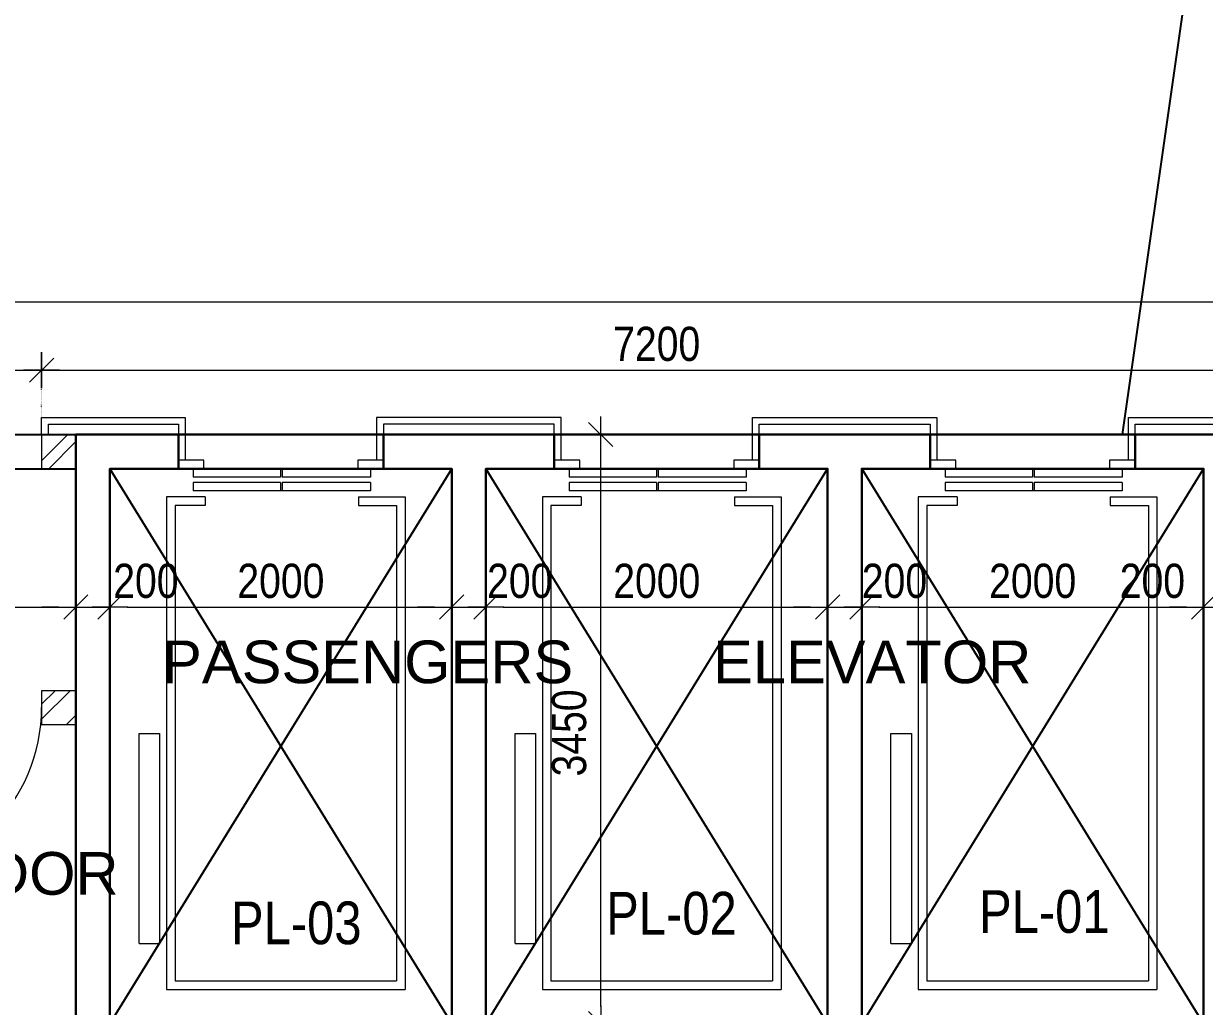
# Model space of a CAD drawing. Header units: inches. Extents: x 676944 to 1044153, y 326920 to 502369.
# Drawn here: x 711442 to 718353, y 376912 to 382667 of the extents above; entities that cross this region are included whole.
import ezdxf

# ---------------------------------------------------------------- set-up
doc = ezdxf.new("R2010")
doc.units = ezdxf.units.IN
doc.header["$MEASUREMENT"] = 0
doc.linetypes.add('DOT2', pattern=[3.175, 0, -3.175])
doc.layers.add('A-DIMENSION', color=7, linetype='Continuous', lineweight=9)
for name, color, linetype in [('S-BEAM', 2, 'Continuous'), ('S-COL-1', 7, 'Continuous'), ('THN', 1, 'Continuous')]:
    doc.layers.add(name, color=color, linetype=linetype)
doc.styles.add('ARIAL', font='ARIALN.TTF')
doc.styles.get("Standard").update_dxf_attribs({"font": 'arial.ttf'})
doc.styles.add('style1', font='arial.ttf')
doc.dimstyles.get("Standard").update_dxf_attribs({"dimtxt": 0.18, "dimasz": 0.18, "dimexe": 0.18, "dimexo": 0.0625, "dimgap": 0.09, "dimtad": 0, "dimtih": 1, "dimtoh": 1, "dimdec": 4, "dimzin": 0, "dimdsep": 46, "dimtxsty": 'Standard', "dimcen": 0.09, "dimadec": 0, "dimazin": 0, "dimtfac": 1, "dimtdec": 4, "dimtofl": 0, "dimtmove": 0, "dimatfit": 3, "dimfxl": 1, "dimtolj": 1, "dimtzin": 0, "dimarcsym": 0})

# ---------------------------------------------------------------- blocks, each defined once
blk = doc.blocks.new('R')
at = {"color": 4, "lineweight": 13}
blk.add_line((-0.707, -0.707), (0.707, 0.707), dxfattribs=at)
for p, q in [((0, -1.05), (0, 1.05)), ((-1.05, 0), (1.05, 0))]:
    blk.add_line(p, q)
blk = doc.blocks.new('*D418')
at = {"layer": 'A-DIMENSION', "color": 254, "linetype": 'DOT2', "lineweight": 13, "transparency": 16777216}
for p, q in [((523762.1, 213002.4), (523756.2, 213002.4)), ((523762.1, 209552.4), (523756.2, 209552.4))]:
    blk.add_line(p, q, dxfattribs=at)
at = {"layer": 'A-DIMENSION', "color": 254, "transparency": 16777216}
blk.add_line((523831.2, 209652.4), (523831.2, 212902.4), dxfattribs=at)
at = {"layer": 'Defpoints', "color": 0, "transparency": 16777216}
for p in [(523831.2, 213002.4), (523862.1, 213002.4), (523862.1, 209552.4)]:
    blk.add_point(p, dxfattribs=at)
at = {"layer": 'A-DIMENSION', "color": 254, "transparency": 16777216, "xscale": 100, "yscale": 100, "zscale": 100}
for p, rotation in [((523831.2, 213002.4), 90), ((523831.2, 209552.4), 270)]:
    blk.add_blockref('R', p, dxfattribs=dict(at, rotation=rotation))
at = {"layer": 'A-DIMENSION', "color": 254, "transparency": 16777216, "insert": (523647.3, 211255.1), "char_height": 200, "attachment_point": 5, "rotation": 90, "style": 'ARIAL'}
blk.add_mtext('\\A1;3450', dxfattribs=at)
blk = doc.blocks.new('*D452')
at = {"layer": 'A-DIMENSION', "color": 254, "linetype": 'DOT2', "lineweight": 13, "transparency": 16777216}
for p, q in [((519209.1, 213102.4), (519209.1, 213455)), ((520559, 213083.8), (520559, 213455))]:
    blk.add_line(p, q, dxfattribs=at)
at = {"layer": 'A-DIMENSION', "color": 254, "transparency": 16777216}
blk.add_line((519309.1, 213380), (520459, 213380), dxfattribs=at)
at = {"layer": 'Defpoints', "color": 0, "transparency": 16777216}
for p in [(520559, 213380), (519209.1, 213002.4), (520559, 212983.8)]:
    blk.add_point(p, dxfattribs=at)
at = {"layer": 'A-DIMENSION', "color": 254, "transparency": 16777216, "xscale": 100, "yscale": 100, "zscale": 100, "rotation": 180}
blk.add_blockref('R', (519209.1, 213380), dxfattribs=at)
at = {"layer": 'A-DIMENSION', "color": 254, "transparency": 16777216, "xscale": 100, "yscale": 100, "zscale": 100}
blk.add_blockref('R', (520559, 213380), dxfattribs=at)
at = {"layer": 'A-DIMENSION', "color": 254, "transparency": 16777216, "insert": (519884.1, 213532.2), "char_height": 200, "attachment_point": 5, "style": 'ARIAL'}
blk.add_mtext('\\A1;1350', dxfattribs=at)
blk = doc.blocks.new('*D453')
at = {"layer": 'A-DIMENSION', "color": 254, "linetype": 'DOT2', "lineweight": 13, "transparency": 16777216}
for p, q in [((520559, 213083.8), (520559, 213455)), ((527758.7, 213102.4), (527758.7, 213455))]:
    blk.add_line(p, q, dxfattribs=at)
at = {"layer": 'A-DIMENSION', "color": 254, "transparency": 16777216}
blk.add_line((520659, 213380), (527658.7, 213380), dxfattribs=at)
at = {"layer": 'Defpoints', "color": 0, "transparency": 16777216}
for p in [(527758.7, 213380), (527758.7, 213002.4), (520559, 212983.8)]:
    blk.add_point(p, dxfattribs=at)
at = {"layer": 'A-DIMENSION', "color": 254, "transparency": 16777216, "xscale": 100, "yscale": 100, "zscale": 100, "rotation": 180}
blk.add_blockref('R', (520559, 213380), dxfattribs=at)
at = {"layer": 'A-DIMENSION', "color": 254, "transparency": 16777216, "xscale": 100, "yscale": 100, "zscale": 100}
blk.add_blockref('R', (527758.7, 213380), dxfattribs=at)
at = {"layer": 'A-DIMENSION', "color": 254, "transparency": 16777216, "insert": (524158.9, 213532.2), "char_height": 200, "attachment_point": 5, "style": 'ARIAL'}
blk.add_mtext('\\A1;7200', dxfattribs=at)
blk = doc.blocks.new('*D481')
at = {"layer": 'A-DIMENSION', "color": 254, "linetype": 'DOT2', "lineweight": 13, "transparency": 16777216}
for p, q in [((508649.8, 213102.4), (508649.8, 213854.8)), ((530759.5, 213477.4), (530759.5, 213854.8))]:
    blk.add_line(p, q, dxfattribs=at)
at = {"layer": 'A-DIMENSION', "color": 254, "transparency": 16777216}
blk.add_line((508749.8, 213779.8), (530659.5, 213779.8), dxfattribs=at)
at = {"layer": 'Defpoints', "color": 0, "transparency": 16777216}
for p in [(530759.5, 213779.8), (530759.5, 213377.4), (508649.8, 213002.4)]:
    blk.add_point(p, dxfattribs=at)
at = {"layer": 'A-DIMENSION', "color": 254, "transparency": 16777216, "xscale": 100, "yscale": 100, "zscale": 100, "rotation": 180}
blk.add_blockref('R', (508649.8, 213779.8), dxfattribs=at)
at = {"layer": 'A-DIMENSION', "color": 254, "transparency": 16777216, "xscale": 100, "yscale": 100, "zscale": 100}
blk.add_blockref('R', (530759.5, 213779.8), dxfattribs=at)
at = {"layer": 'A-DIMENSION', "color": 254, "transparency": 16777216, "insert": (519305.2, 213931.9), "char_height": 200, "attachment_point": 5, "style": 'ARIAL'}
blk.add_mtext('\\A1;22110', dxfattribs=at)
blk = doc.blocks.new('*D520')
at = {"layer": 'A-DIMENSION', "color": 254, "linetype": 'DOT2', "lineweight": 13, "transparency": 16777216}
for p, q in [((520759.4, 212063.9), (520759.4, 212067.4)), ((519209.1, 211895.8), (519209.1, 211917.4))]:
    blk.add_line(p, q, dxfattribs=at)
at = {"layer": 'A-DIMENSION', "color": 254, "transparency": 16777216}
blk.add_line((519309.1, 211992.4), (520659.4, 211992.4), dxfattribs=at)
at = {"layer": 'Defpoints', "color": 0, "transparency": 16777216}
for p in [(519209.1, 211995.8), (520759.4, 211992.4), (520759.4, 211963.9)]:
    blk.add_point(p, dxfattribs=at)
at = {"layer": 'A-DIMENSION', "color": 254, "transparency": 16777216, "xscale": 100, "yscale": 100, "zscale": 100, "rotation": 180}
blk.add_blockref('R', (519209.1, 211992.4), dxfattribs=at)
at = {"layer": 'A-DIMENSION', "color": 254, "transparency": 16777216, "xscale": 100, "yscale": 100, "zscale": 100}
blk.add_blockref('R', (520759.4, 211992.4), dxfattribs=at)
at = {"layer": 'A-DIMENSION', "color": 254, "transparency": 16777216, "insert": (519984.2, 212144.5), "char_height": 200, "attachment_point": 5, "style": 'ARIAL'}
blk.add_mtext('\\A1;1550', dxfattribs=at)
blk = doc.blocks.new('*D521')
at = {"layer": 'A-DIMENSION', "color": 254, "linetype": 'DOT2', "lineweight": 13, "transparency": 16777216}
for p, q in [((520759.4, 212063.9), (520759.4, 212067.4)), ((520959.4, 212063.9), (520959.4, 212067.4))]:
    blk.add_line(p, q, dxfattribs=at)
at = {"layer": 'A-DIMENSION', "color": 254, "transparency": 16777216}
for p, q in [((520659.4, 211992.4), (520559.4, 211992.4)), ((520759.4, 211992.4), (520959.4, 211992.4)), ((521059.4, 211992.4), (521159.4, 211992.4))]:
    blk.add_line(p, q, dxfattribs=at)
at = {"layer": 'Defpoints', "color": 0, "transparency": 16777216}
for p in [(520759.4, 211963.9), (520959.4, 211992.4), (520959.4, 211963.9)]:
    blk.add_point(p, dxfattribs=at)
at = {"layer": 'A-DIMENSION', "color": 254, "transparency": 16777216, "xscale": 100, "yscale": 100, "zscale": 100}
blk.add_blockref('R', (520759.4, 211992.4), dxfattribs=at)
at = {"layer": 'A-DIMENSION', "color": 254, "transparency": 16777216, "xscale": 100, "yscale": 100, "zscale": 100, "rotation": 180}
blk.add_blockref('R', (520959.4, 211992.4), dxfattribs=at)
at = {"layer": 'A-DIMENSION', "color": 254, "transparency": 16777216, "insert": (521169.3, 212144.5), "char_height": 200, "attachment_point": 5, "style": 'ARIAL'}
blk.add_mtext('\\A1;200', dxfattribs=at)
blk = doc.blocks.new('*D522')
at = {"layer": 'A-DIMENSION', "color": 254, "linetype": 'DOT2', "lineweight": 13, "transparency": 16777216}
for p, q in [((520959.4, 212063.9), (520959.4, 212067.4)), ((522959.4, 212069.8), (522959.4, 212067.4))]:
    blk.add_line(p, q, dxfattribs=at)
at = {"layer": 'A-DIMENSION', "color": 254, "transparency": 16777216}
blk.add_line((521059.4, 211992.4), (522859.4, 211992.4), dxfattribs=at)
at = {"layer": 'Defpoints', "color": 0, "transparency": 16777216}
for p in [(520959.4, 211963.9), (522959.4, 211992.4), (522959.4, 211969.8)]:
    blk.add_point(p, dxfattribs=at)
at = {"layer": 'A-DIMENSION', "color": 254, "transparency": 16777216, "xscale": 100, "yscale": 100, "zscale": 100, "rotation": 180}
blk.add_blockref('R', (520959.4, 211992.4), dxfattribs=at)
at = {"layer": 'A-DIMENSION', "color": 254, "transparency": 16777216, "xscale": 100, "yscale": 100, "zscale": 100}
blk.add_blockref('R', (522959.4, 211992.4), dxfattribs=at)
at = {"layer": 'A-DIMENSION', "color": 254, "transparency": 16777216, "insert": (521959.4, 212144.5), "char_height": 200, "attachment_point": 5, "style": 'ARIAL'}
blk.add_mtext('\\A1;2000', dxfattribs=at)
blk = doc.blocks.new('*D523')
at = {"layer": 'A-DIMENSION', "color": 254, "linetype": 'DOT2', "lineweight": 13, "transparency": 16777216}
for p, q in [((522959.4, 212069.8), (522959.4, 212067.4)), ((523159.4, 212047.5), (523159.4, 212067.4))]:
    blk.add_line(p, q, dxfattribs=at)
at = {"layer": 'A-DIMENSION', "color": 254, "transparency": 16777216}
for p, q in [((522859.4, 211992.4), (522759.4, 211992.4)), ((522959.4, 211992.4), (523159.4, 211992.4)), ((523259.4, 211992.4), (523359.4, 211992.4))]:
    blk.add_line(p, q, dxfattribs=at)
at = {"layer": 'Defpoints', "color": 0, "transparency": 16777216}
for p in [(522959.4, 211969.8), (523159.4, 211992.4), (523159.4, 211947.5)]:
    blk.add_point(p, dxfattribs=at)
at = {"layer": 'A-DIMENSION', "color": 254, "transparency": 16777216, "xscale": 100, "yscale": 100, "zscale": 100}
blk.add_blockref('R', (522959.4, 211992.4), dxfattribs=at)
at = {"layer": 'A-DIMENSION', "color": 254, "transparency": 16777216, "xscale": 100, "yscale": 100, "zscale": 100, "rotation": 180}
blk.add_blockref('R', (523159.4, 211992.4), dxfattribs=at)
at = {"layer": 'A-DIMENSION', "color": 254, "transparency": 16777216, "insert": (523357.4, 212144.5), "char_height": 200, "attachment_point": 5, "style": 'ARIAL'}
blk.add_mtext('\\A1;200', dxfattribs=at)
blk = doc.blocks.new('*D524')
at = {"layer": 'A-DIMENSION', "color": 254, "linetype": 'DOT2', "lineweight": 13, "transparency": 16777216}
for p, q in [((523159.4, 212047.5), (523159.4, 212067.4)), ((525159.4, 212015.5), (525159.4, 212067.4))]:
    blk.add_line(p, q, dxfattribs=at)
at = {"layer": 'A-DIMENSION', "color": 254, "transparency": 16777216}
blk.add_line((523259.4, 211992.4), (525059.4, 211992.4), dxfattribs=at)
at = {"layer": 'Defpoints', "color": 0, "transparency": 16777216}
for p in [(523159.4, 211947.5), (525159.4, 211992.4), (525159.4, 211915.5)]:
    blk.add_point(p, dxfattribs=at)
at = {"layer": 'A-DIMENSION', "color": 254, "transparency": 16777216, "xscale": 100, "yscale": 100, "zscale": 100, "rotation": 180}
blk.add_blockref('R', (523159.4, 211992.4), dxfattribs=at)
at = {"layer": 'A-DIMENSION', "color": 254, "transparency": 16777216, "xscale": 100, "yscale": 100, "zscale": 100}
blk.add_blockref('R', (525159.4, 211992.4), dxfattribs=at)
at = {"layer": 'A-DIMENSION', "color": 254, "transparency": 16777216, "insert": (524159.4, 212144.5), "char_height": 200, "attachment_point": 5, "style": 'ARIAL'}
blk.add_mtext('\\A1;2000', dxfattribs=at)
blk = doc.blocks.new('*D525')
at = {"layer": 'A-DIMENSION', "color": 254, "linetype": 'DOT2', "lineweight": 13, "transparency": 16777216}
for p, q in [((525159.4, 212015.5), (525159.4, 212067.4)), ((525359.4, 212015.5), (525359.4, 212067.4))]:
    blk.add_line(p, q, dxfattribs=at)
at = {"layer": 'A-DIMENSION', "color": 254, "transparency": 16777216}
for p, q in [((525059.4, 211992.4), (524959.4, 211992.4)), ((525159.4, 211992.4), (525359.4, 211992.4)), ((525459.4, 211992.4), (525559.4, 211992.4))]:
    blk.add_line(p, q, dxfattribs=at)
at = {"layer": 'Defpoints', "color": 0, "transparency": 16777216}
for p in [(525359.4, 211992.4), (525159.4, 211915.5), (525359.4, 211915.5)]:
    blk.add_point(p, dxfattribs=at)
at = {"layer": 'A-DIMENSION', "color": 254, "transparency": 16777216, "xscale": 100, "yscale": 100, "zscale": 100}
blk.add_blockref('R', (525159.4, 211992.4), dxfattribs=at)
at = {"layer": 'A-DIMENSION', "color": 254, "transparency": 16777216, "xscale": 100, "yscale": 100, "zscale": 100, "rotation": 180}
blk.add_blockref('R', (525359.4, 211992.4), dxfattribs=at)
at = {"layer": 'A-DIMENSION', "color": 254, "transparency": 16777216, "insert": (525550.6, 212144.5), "char_height": 200, "attachment_point": 5, "style": 'ARIAL'}
blk.add_mtext('\\A1;200', dxfattribs=at)
blk = doc.blocks.new('*D526')
at = {"layer": 'A-DIMENSION', "color": 254, "linetype": 'DOT2', "lineweight": 13, "transparency": 16777216}
for p, q in [((525359.4, 212015.5), (525359.4, 212067.4)), ((527359.4, 212015.5), (527359.4, 212067.4))]:
    blk.add_line(p, q, dxfattribs=at)
at = {"layer": 'A-DIMENSION', "color": 254, "transparency": 16777216}
blk.add_line((525459.4, 211992.4), (527259.4, 211992.4), dxfattribs=at)
at = {"layer": 'Defpoints', "color": 0, "transparency": 16777216}
for p in [(527359.4, 211992.4), (525359.4, 211915.5), (527359.4, 211915.5)]:
    blk.add_point(p, dxfattribs=at)
at = {"layer": 'A-DIMENSION', "color": 254, "transparency": 16777216, "xscale": 100, "yscale": 100, "zscale": 100, "rotation": 180}
blk.add_blockref('R', (525359.4, 211992.4), dxfattribs=at)
at = {"layer": 'A-DIMENSION', "color": 254, "transparency": 16777216, "xscale": 100, "yscale": 100, "zscale": 100}
blk.add_blockref('R', (527359.4, 211992.4), dxfattribs=at)
at = {"layer": 'A-DIMENSION', "color": 254, "transparency": 16777216, "insert": (526359.4, 212144.5), "char_height": 200, "attachment_point": 5, "style": 'ARIAL'}
blk.add_mtext('\\A1;2000', dxfattribs=at)
blk = doc.blocks.new('*D527')
at = {"layer": 'A-DIMENSION', "color": 254, "linetype": 'DOT2', "lineweight": 13, "transparency": 16777216}
for p, q in [((527359.4, 212015.5), (527359.4, 212067.4)), ((527559.4, 212015.5), (527559.4, 212067.4))]:
    blk.add_line(p, q, dxfattribs=at)
at = {"layer": 'A-DIMENSION', "color": 254, "transparency": 16777216}
for p, q in [((527259.4, 211992.4), (527159.4, 211992.4)), ((527359.4, 211992.4), (527559.4, 211992.4)), ((527659.4, 211992.4), (527759.4, 211992.4))]:
    blk.add_line(p, q, dxfattribs=at)
at = {"layer": 'Defpoints', "color": 0, "transparency": 16777216}
for p in [(527559.4, 211992.4), (527359.4, 211915.5), (527559.4, 211915.5)]:
    blk.add_point(p, dxfattribs=at)
at = {"layer": 'A-DIMENSION', "color": 254, "transparency": 16777216, "xscale": 100, "yscale": 100, "zscale": 100}
blk.add_blockref('R', (527359.4, 211992.4), dxfattribs=at)
at = {"layer": 'A-DIMENSION', "color": 254, "transparency": 16777216, "xscale": 100, "yscale": 100, "zscale": 100, "rotation": 180}
blk.add_blockref('R', (527559.4, 211992.4), dxfattribs=at)
at = {"layer": 'A-DIMENSION', "color": 254, "transparency": 16777216, "insert": (527060.1, 212144.5), "char_height": 200, "attachment_point": 5, "style": 'ARIAL'}
blk.add_mtext('\\A1;200', dxfattribs=at)
blk = doc.blocks.new('CEILING PLAN')
at = {"layer": 'S-BEAM', "color": 254, "linetype": 'ByBlock'}
for p, q in [((407222.5, 472542.7), (406227.7, 465573.1)), ((398553, 465573.1), (400103.2, 465573.1)), ((398553, 465373.1), (400103.2, 465373.1))]:
    blk.add_line(p, q, dxfattribs=at)
at = {"layer": 'S-COL-1', "color": 254, "lineweight": 30}
for points in [[(400303.2, 462123.1), (400303.2, 465373.1), (400703.2, 465373.1), (400703.2, 465573.1), (400103.2, 465573.1), (400103.2, 461923.1)], [(406903.2, 465573.1), (406303.2, 465573.1), (406303.2, 465423.1), (406303.2, 465423.1), (406303.2, 465373.1), (406703.2, 465373.1), (406703.2, 462123.1)], [(404703.2, 462123.1), (404703.2, 465373.1), (405103.2, 465373.1), (405103.2, 465573.1), (404103.2, 465573.1), (404103.2, 465423.1), (404103.2, 465423.1), (404103.2, 465373.1), (404503.2, 465373.1), (404503.2, 462123.1)], [(402503.2, 462123.1), (402503.2, 465373.1), (402903.2, 465373.1), (402903.2, 465573.1), (401903.2, 465573.1), (401903.2, 465423.1), (401903.2, 465423.1), (401903.2, 465373.1), (402303.2, 465373.1), (402303.2, 462123.1)]]:
    blk.add_lwpolyline(points, dxfattribs=at)
for points in [[(400703.2, 465373.1), (401903.2, 465373.1), (401903.2, 465573.1), (400703.2, 465573.1)], [(402903.2, 465373.1), (404103.2, 465373.1), (404103.2, 465573.1), (402903.2, 465573.1)], [(405103.2, 465373.1), (406303.2, 465373.1), (406303.2, 465573.1), (405103.2, 465573.1)]]:
    blk.add_lwpolyline(points, close=True, dxfattribs=at)
at = {"layer": 'THN', "color": 254}
for p, q in [((400303.2, 462123.1), (402303.2, 465373.1)), ((400303.2, 465373.1), (402303.2, 462123.1)), ((402503.2, 465373.1), (404503.2, 462123.1)), ((402503.2, 462123.1), (404503.2, 465373.1)), ((404703.2, 465373.1), (406703.2, 462123.1)), ((404703.2, 462123.1), (406703.2, 465373.1))]:
    blk.add_line(p, q, dxfattribs=at)
blk = doc.blocks.new('SDFGBS')
at = {"layer": 'A-DIMENSION'}
h = blk.add_hatch(dxfattribs=at)
h.set_pattern_fill('ANSI32', color=254, scale=500)
h.set_pattern_definition([(45, (500430.86, -209134.59), (-132.58252, 132.58252), []), (45, (500519.24, -209134.59), (-132.58252, 132.58252), [])])
h.paths.add_polyline_path([(519224.1, 213002.4), (519224.1, 213002.4), (519224.1, 212802.4)])
h.paths.add_polyline_path([(520759.4, 213002.4), (520559, 213002.4), (520559, 212802.4), (520759.4, 212802.4)])
h = blk.add_hatch(dxfattribs=at)
h.set_pattern_fill('ANSI32', color=254, scale=500)
h.set_pattern_definition([(45, (500265.86, -209134.59), (-132.58252, 132.58252), []), (45, (500354.24, -209134.59), (-132.58252, 132.58252), [])])
h.paths.add_polyline_path([(519442.4, 211504.8), (519442.4, 211504.8), (519442.4, 211304.8)])
h.paths.add_polyline_path([(520759.4, 211502.4), (520559, 211502.4), (520559, 211302.4), (520759.4, 211302.4)])
at = {"layer": 'A-DIMENSION', "color": 254}
for p, q in [((520559, 213002.4), (520559, 212802.4)), ((520559, 213002.4), (520559, 212802.4)), ((520758.7, 213002.4), (520559, 213002.4)), ((520758.7, 213002.4), (520559, 213002.4)), ((520758.7, 213002.4), (521358.7, 213002.4)), ((520758.7, 213002.4), (521358.7, 213002.4)), ((522519.4, 213002.4), (521399.4, 213002.4)), ((524719.4, 213002.4), (523599.4, 213002.4)), ((526919.4, 213002.4), (525799.4, 213002.4)), ((520759.4, 212802.4), (520559, 212802.4)), ((520759.4, 212802.4), (520559, 212802.4)), ((521957.7, 212802.4), (521446.7, 212802.4)), ((521446.7, 212802.4), (521446.7, 212752.4)), ((521957.7, 212802.4), (521446.7, 212802.4)), ((521446.7, 212802.4), (521446.7, 212752.4)), ((521957.7, 212802.4), (521446.7, 212802.4)), ((521446.7, 212802.4), (521446.7, 212752.4)), ((521957.7, 212802.4), (521446.7, 212802.4)), ((521446.7, 212802.4), (521446.7, 212752.4)), ((521957.7, 212802.4), (521957.7, 212752.4)), ((521957.7, 212802.4), (521957.7, 212752.4)), ((521957.7, 212802.4), (521957.7, 212752.4)), ((521957.7, 212802.4), (521957.7, 212752.4)), ((521967.7, 212802.4), (521967.7, 212752.4)), ((522483.5, 212802.4), (521967.7, 212802.4)), ((521967.7, 212802.4), (521967.7, 212752.4)), ((522483.5, 212802.4), (521967.7, 212802.4)), ((521967.7, 212802.4), (521967.7, 212752.4)), ((522483.5, 212802.4), (521967.7, 212802.4)), ((522483.5, 212802.4), (521967.7, 212802.4)), ((521967.7, 212802.4), (521967.7, 212752.4)), ((522483.5, 212802.4), (522483.5, 212752.4)), ((522483.5, 212802.4), (522483.5, 212752.4)), ((522483.5, 212802.4), (522483.5, 212752.4)), ((522483.5, 212802.4), (522483.5, 212752.4)), ((524157.7, 212802.4), (523646.7, 212802.4)), ((523646.7, 212802.4), (523646.7, 212752.4)), ((524157.7, 212802.4), (523646.7, 212802.4)), ((523646.7, 212802.4), (523646.7, 212752.4)), ((524157.7, 212802.4), (523646.7, 212802.4)), ((523646.7, 212802.4), (523646.7, 212752.4)), ((524157.7, 212802.4), (523646.7, 212802.4)), ((523646.7, 212802.4), (523646.7, 212752.4)), ((524157.7, 212802.4), (524157.7, 212752.4)), ((524157.7, 212802.4), (524157.7, 212752.4)), ((524157.7, 212802.4), (524157.7, 212752.4)), ((524157.7, 212802.4), (524157.7, 212752.4)), ((524683.5, 212802.4), (524167.7, 212802.4)), ((524167.7, 212802.4), (524167.7, 212752.4)), ((524683.5, 212802.4), (524167.7, 212802.4)), ((524167.7, 212802.4), (524167.7, 212752.4)), ((524683.5, 212802.4), (524167.7, 212802.4)), ((524167.7, 212802.4), (524167.7, 212752.4)), ((524683.5, 212802.4), (524167.7, 212802.4)), ((524167.7, 212802.4), (524167.7, 212752.4)), ((524683.5, 212802.4), (524683.5, 212752.4)), ((524683.5, 212802.4), (524683.5, 212752.4)), ((524683.5, 212802.4), (524683.5, 212752.4)), ((524683.5, 212802.4), (524683.5, 212752.4)), ((526357.7, 212802.4), (525846.7, 212802.4)), ((525846.7, 212802.4), (525846.7, 212752.4)), ((526357.7, 212802.4), (525846.7, 212802.4)), ((525846.7, 212802.4), (525846.7, 212752.4)), ((526357.7, 212802.4), (525846.7, 212802.4)), ((525846.7, 212802.4), (525846.7, 212752.4)), ((526357.7, 212802.4), (525846.7, 212802.4)), ((525846.7, 212802.4), (525846.7, 212752.4)), ((526357.7, 212802.4), (526357.7, 212752.4)), ((526357.7, 212802.4), (526357.7, 212752.4)), ((526357.7, 212802.4), (526357.7, 212752.4)), ((526357.7, 212802.4), (526357.7, 212752.4)), ((526367.7, 212802.4), (526367.7, 212752.4)), ((526883.5, 212802.4), (526367.7, 212802.4)), ((526367.7, 212802.4), (526367.7, 212752.4)), ((526883.5, 212802.4), (526367.7, 212802.4)), ((526367.7, 212802.4), (526367.7, 212752.4)), ((526883.5, 212802.4), (526367.7, 212802.4)), ((526367.7, 212802.4), (526367.7, 212752.4)), ((526883.5, 212802.4), (526367.7, 212802.4)), ((526883.5, 212802.4), (526883.5, 212752.4)), ((526883.5, 212802.4), (526883.5, 212752.4)), ((526883.5, 212802.4), (526883.5, 212752.4)), ((526883.5, 212802.4), (526883.5, 212752.4)), ((521957.7, 212752.4), (521446.7, 212752.4)), ((521957.7, 212752.4), (521446.7, 212752.4)), ((521957.7, 212752.4), (521446.7, 212752.4)), ((521957.7, 212752.4), (521446.7, 212752.4)), ((521957.7, 212722.4), (521446.7, 212722.4)), ((521446.7, 212722.4), (521446.7, 212672.3)), ((521957.7, 212722.4), (521446.7, 212722.4)), ((521446.7, 212722.4), (521446.7, 212672.3)), ((521957.7, 212722.4), (521446.7, 212722.4)), ((521446.7, 212722.4), (521446.7, 212672.3)), ((521957.7, 212722.4), (521446.7, 212722.4)), ((521446.7, 212722.4), (521446.7, 212672.3)), ((521957.7, 212722.4), (521957.7, 212672.3)), ((521957.7, 212722.4), (521957.7, 212672.3)), ((521957.7, 212722.4), (521957.7, 212672.3)), ((521957.7, 212722.4), (521957.7, 212672.3)), ((522483.5, 212752.4), (521967.7, 212752.4)), ((522483.5, 212752.4), (521967.7, 212752.4)), ((522483.5, 212752.4), (521967.7, 212752.4)), ((522483.5, 212752.4), (521967.7, 212752.4)), ((521967.7, 212722.4), (521967.7, 212672.3)), ((522483.5, 212722.4), (521967.7, 212722.4)), ((522483.5, 212722.4), (521967.7, 212722.4)), ((522483.5, 212722.4), (521967.7, 212722.4)), ((521967.7, 212722.4), (521967.7, 212672.3)), ((522483.5, 212722.4), (521967.7, 212722.4)), ((522483.5, 212722.4), (521967.7, 212722.4)), ((521967.7, 212722.4), (521967.7, 212672.3)), ((522483.5, 212722.4), (521967.7, 212722.4)), ((521967.7, 212722.4), (521967.7, 212672.3)), ((522483.5, 212722.4), (521967.7, 212722.4)), ((522483.5, 212722.4), (521967.7, 212722.4)), ((522483.5, 212722.4), (522483.5, 212672.3)), ((522483.5, 212722.4), (522483.5, 212672.3)), ((522483.5, 212722.4), (522483.5, 212672.3)), ((522483.5, 212722.4), (522483.5, 212672.3)), ((524157.7, 212752.4), (523646.7, 212752.4)), ((524157.7, 212752.4), (523646.7, 212752.4)), ((524157.7, 212752.4), (523646.7, 212752.4)), ((524157.7, 212752.4), (523646.7, 212752.4)), ((523646.7, 212722.4), (523646.7, 212672.3)), ((524157.7, 212722.4), (523646.7, 212722.4)), ((524157.7, 212722.4), (523646.7, 212722.4)), ((523646.7, 212722.4), (523646.7, 212672.3)), ((524157.7, 212722.4), (523646.7, 212722.4)), ((523646.7, 212722.4), (523646.7, 212672.3)), ((524157.7, 212722.4), (523646.7, 212722.4)), ((523646.7, 212722.4), (523646.7, 212672.3)), ((524157.7, 212722.4), (524157.7, 212672.3)), ((524157.7, 212722.4), (524157.7, 212672.3)), ((524157.7, 212722.4), (524157.7, 212672.3)), ((524157.7, 212722.4), (524157.7, 212672.3)), ((524683.5, 212752.4), (524167.7, 212752.4)), ((524683.5, 212752.4), (524167.7, 212752.4)), ((524683.5, 212752.4), (524167.7, 212752.4)), ((524683.5, 212752.4), (524167.7, 212752.4)), ((524167.7, 212722.4), (524167.7, 212672.3)), ((524683.5, 212722.4), (524167.7, 212722.4)), ((524683.5, 212722.4), (524167.7, 212722.4)), ((524167.7, 212722.4), (524167.7, 212672.3)), ((524683.5, 212722.4), (524167.7, 212722.4)), ((524683.5, 212722.4), (524167.7, 212722.4)), ((524167.7, 212722.4), (524167.7, 212672.3)), ((524683.5, 212722.4), (524167.7, 212722.4)), ((524683.5, 212722.4), (524167.7, 212722.4)), ((524167.7, 212722.4), (524167.7, 212672.3)), ((524683.5, 212722.4), (524167.7, 212722.4)), ((524683.5, 212722.4), (524167.7, 212722.4)), ((524683.5, 212722.4), (524683.5, 212672.3)), ((524683.5, 212722.4), (524683.5, 212672.3)), ((524683.5, 212722.4), (524683.5, 212672.3)), ((524683.5, 212722.4), (524683.5, 212672.3)), ((526357.7, 212752.4), (525846.7, 212752.4)), ((526357.7, 212752.4), (525846.7, 212752.4)), ((526357.7, 212752.4), (525846.7, 212752.4)), ((526357.7, 212752.4), (525846.7, 212752.4)), ((525846.7, 212722.4), (525846.7, 212672.3)), ((526357.7, 212722.4), (525846.7, 212722.4)), ((525846.7, 212722.4), (525846.7, 212672.3)), ((526357.7, 212722.4), (525846.7, 212722.4)), ((526357.7, 212722.4), (525846.7, 212722.4)), ((525846.7, 212722.4), (525846.7, 212672.3)), ((526357.7, 212722.4), (525846.7, 212722.4)), ((525846.7, 212722.4), (525846.7, 212672.3)), ((526357.7, 212722.4), (526357.7, 212672.3)), ((526357.7, 212722.4), (526357.7, 212672.3)), ((526357.7, 212722.4), (526357.7, 212672.3)), ((526357.7, 212722.4), (526357.7, 212672.3)), ((526883.5, 212752.4), (526367.7, 212752.4)), ((526883.5, 212752.4), (526367.7, 212752.4)), ((526883.5, 212752.4), (526367.7, 212752.4)), ((526883.5, 212752.4), (526367.7, 212752.4)), ((526367.7, 212722.4), (526367.7, 212672.3)), ((526883.5, 212722.4), (526367.7, 212722.4)), ((526883.5, 212722.4), (526367.7, 212722.4)), ((526367.7, 212722.4), (526367.7, 212672.3)), ((526883.5, 212722.4), (526367.7, 212722.4)), ((526883.5, 212722.4), (526367.7, 212722.4)), ((526367.7, 212722.4), (526367.7, 212672.3)), ((526883.5, 212722.4), (526367.7, 212722.4)), ((526883.5, 212722.4), (526367.7, 212722.4)), ((526367.7, 212722.4), (526367.7, 212672.3)), ((526883.5, 212722.4), (526367.7, 212722.4)), ((526883.5, 212722.4), (526367.7, 212722.4)), ((526883.5, 212722.4), (526883.5, 212672.3)), ((526883.5, 212722.4), (526883.5, 212672.3)), ((526883.5, 212722.4), (526883.5, 212672.3)), ((526883.5, 212722.4), (526883.5, 212672.3)), ((521957.7, 212672.3), (521446.7, 212672.3)), ((521957.7, 212672.3), (521446.7, 212672.3)), ((521957.7, 212672.3), (521446.7, 212672.3)), ((521957.7, 212672.3), (521446.7, 212672.3)), ((521967.7, 212672.3), (521957.7, 212672.3)), ((521967.7, 212672.3), (521957.7, 212672.3)), ((521967.7, 212672.3), (521957.7, 212672.3)), ((521967.7, 212672.3), (521957.7, 212672.3)), ((522483.5, 212672.3), (521967.7, 212672.3)), ((522483.5, 212672.3), (521967.7, 212672.3)), ((522483.5, 212672.3), (521967.7, 212672.3)), ((522483.5, 212672.3), (521967.7, 212672.3)), ((524157.7, 212672.3), (523646.7, 212672.3)), ((524157.7, 212672.3), (523646.7, 212672.3)), ((524157.7, 212672.3), (523646.7, 212672.3)), ((524157.7, 212672.3), (523646.7, 212672.3)), ((524167.7, 212672.3), (524157.7, 212672.3)), ((524167.7, 212672.3), (524157.7, 212672.3)), ((524167.7, 212672.3), (524157.7, 212672.3)), ((524167.7, 212672.3), (524157.7, 212672.3)), ((524683.5, 212672.3), (524167.7, 212672.3)), ((524683.5, 212672.3), (524167.7, 212672.3)), ((524683.5, 212672.3), (524167.7, 212672.3)), ((524683.5, 212672.3), (524167.7, 212672.3)), ((526357.7, 212672.3), (525846.7, 212672.3)), ((526357.7, 212672.3), (525846.7, 212672.3)), ((526357.7, 212672.3), (525846.7, 212672.3)), ((526357.7, 212672.3), (525846.7, 212672.3)), ((526367.7, 212672.3), (526357.7, 212672.3)), ((526367.7, 212672.3), (526357.7, 212672.3)), ((526367.7, 212672.3), (526357.7, 212672.3)), ((526367.7, 212672.3), (526357.7, 212672.3)), ((526883.5, 212672.3), (526367.7, 212672.3)), ((526883.5, 212672.3), (526367.7, 212672.3)), ((526883.5, 212672.3), (526367.7, 212672.3)), ((526883.5, 212672.3), (526367.7, 212672.3)), ((521289.8, 212637.3), (521289.8, 209752.6)), ((521516.7, 212637.3), (521289.8, 212637.3)), ((521289.8, 212637.3), (521289.8, 209752.6)), ((521516.7, 212637.3), (521289.8, 212637.3)), ((521289.8, 212637.3), (521289.8, 209752.6)), ((521516.7, 212637.3), (521289.8, 212637.3)), ((521289.8, 212637.3), (521289.8, 209752.6)), ((521516.7, 212637.3), (521289.8, 212637.3)), ((521339.8, 212587.3), (521339.8, 209802.7)), ((521516.7, 212587.3), (521339.8, 212587.3)), ((521339.8, 212587.3), (521339.8, 209802.7)), ((521516.7, 212587.3), (521339.8, 212587.3)), ((521339.8, 212587.3), (521339.8, 209802.7)), ((521516.7, 212587.3), (521339.8, 212587.3)), ((521339.8, 212587.3), (521339.8, 209802.7)), ((521516.7, 212587.3), (521339.8, 212587.3)), ((521516.7, 212637.3), (521516.7, 212587.3)), ((521516.7, 212637.3), (521516.7, 212587.3)), ((521516.7, 212637.3), (521516.7, 212587.3)), ((521516.7, 212637.3), (521516.7, 212587.3)), ((522413.5, 212637.3), (522413.5, 212587.3)), ((522413.5, 212637.3), (522686.7, 212637.3)), ((522413.5, 212637.3), (522413.5, 212587.3)), ((522413.5, 212637.3), (522686.7, 212637.3)), ((522413.5, 212637.3), (522413.5, 212587.3)), ((522413.5, 212637.3), (522686.7, 212637.3)), ((522413.5, 212637.3), (522413.5, 212587.3)), ((522413.5, 212637.3), (522686.7, 212637.3)), ((522413.5, 212587.3), (522636.6, 212587.3)), ((522413.5, 212587.3), (522636.6, 212587.3)), ((522413.5, 212587.3), (522636.6, 212587.3)), ((522413.5, 212587.3), (522636.6, 212587.3)), ((522636.6, 212587.3), (522636.6, 209802.7)), ((522636.6, 212587.3), (522636.6, 209802.7)), ((522636.6, 212587.3), (522636.6, 209802.7)), ((522636.6, 212587.3), (522636.6, 209802.7)), ((522686.7, 212637.3), (522686.7, 209752.6)), ((522686.7, 212637.3), (522686.7, 209752.6)), ((522686.7, 212637.3), (522686.7, 209752.6)), ((522686.7, 212637.3), (522686.7, 209752.6)), ((523489.8, 212637.3), (523489.8, 209752.6)), ((523716.7, 212637.3), (523489.8, 212637.3)), ((523489.8, 212637.3), (523489.8, 209752.6)), ((523716.7, 212637.3), (523489.8, 212637.3)), ((523489.8, 212637.3), (523489.8, 209752.6)), ((523716.7, 212637.3), (523489.8, 212637.3)), ((523489.8, 212637.3), (523489.8, 209752.6)), ((523716.7, 212637.3), (523489.8, 212637.3)), ((523539.8, 212587.3), (523539.8, 209802.7)), ((523716.7, 212587.3), (523539.8, 212587.3)), ((523539.8, 212587.3), (523539.8, 209802.7)), ((523716.7, 212587.3), (523539.8, 212587.3)), ((523539.8, 212587.3), (523539.8, 209802.7)), ((523716.7, 212587.3), (523539.8, 212587.3)), ((523539.8, 212587.3), (523539.8, 209802.7)), ((523716.7, 212587.3), (523539.8, 212587.3)), ((523716.7, 212637.3), (523716.7, 212587.3)), ((523716.7, 212637.3), (523716.7, 212587.3)), ((523716.7, 212637.3), (523716.7, 212587.3)), ((523716.7, 212637.3), (523716.7, 212587.3)), ((524613.5, 212637.3), (524613.5, 212587.3)), ((524613.5, 212637.3), (524886.7, 212637.3)), ((524613.5, 212637.3), (524613.5, 212587.3)), ((524613.5, 212637.3), (524886.7, 212637.3)), ((524613.5, 212637.3), (524886.7, 212637.3)), ((524613.5, 212637.3), (524613.5, 212587.3)), ((524613.5, 212637.3), (524886.7, 212637.3)), ((524613.5, 212637.3), (524613.5, 212587.3)), ((524613.5, 212587.3), (524836.6, 212587.3)), ((524613.5, 212587.3), (524836.6, 212587.3)), ((524613.5, 212587.3), (524836.6, 212587.3)), ((524613.5, 212587.3), (524836.6, 212587.3)), ((524836.6, 212587.3), (524836.6, 209802.7)), ((524836.6, 212587.3), (524836.6, 209802.7)), ((524836.6, 212587.3), (524836.6, 209802.7)), ((524836.6, 212587.3), (524836.6, 209802.7)), ((524886.7, 212637.3), (524886.7, 209752.6)), ((524886.7, 212637.3), (524886.7, 209752.6)), ((524886.7, 212637.3), (524886.7, 209752.6)), ((524886.7, 212637.3), (524886.7, 209752.6)), ((525689.8, 212637.3), (525689.8, 209752.6)), ((525916.7, 212637.3), (525689.8, 212637.3)), ((525689.8, 212637.3), (525689.8, 209752.6)), ((525916.7, 212637.3), (525689.8, 212637.3)), ((525689.8, 212637.3), (525689.8, 209752.6)), ((525916.7, 212637.3), (525689.8, 212637.3)), ((525689.8, 212637.3), (525689.8, 209752.6)), ((525916.7, 212637.3), (525689.8, 212637.3)), ((525739.8, 212587.3), (525739.8, 209802.7)), ((525916.7, 212587.3), (525739.8, 212587.3)), ((525739.8, 212587.3), (525739.8, 209802.7)), ((525916.7, 212587.3), (525739.8, 212587.3)), ((525739.8, 212587.3), (525739.8, 209802.7)), ((525916.7, 212587.3), (525739.8, 212587.3)), ((525739.8, 212587.3), (525739.8, 209802.7)), ((525916.7, 212587.3), (525739.8, 212587.3)), ((525916.7, 212637.3), (525916.7, 212587.3)), ((525916.7, 212637.3), (525916.7, 212587.3)), ((525916.7, 212637.3), (525916.7, 212587.3)), ((525916.7, 212637.3), (525916.7, 212587.3)), ((526813.5, 212637.3), (526813.5, 212587.3)), ((526813.5, 212637.3), (527086.7, 212637.3)), ((526813.5, 212637.3), (526813.5, 212587.3)), ((526813.5, 212637.3), (527086.7, 212637.3)), ((526813.5, 212637.3), (526813.5, 212587.3)), ((526813.5, 212637.3), (527086.7, 212637.3)), ((526813.5, 212637.3), (526813.5, 212587.3)), ((526813.5, 212637.3), (527086.7, 212637.3)), ((526813.5, 212587.3), (527036.6, 212587.3)), ((526813.5, 212587.3), (527036.6, 212587.3)), ((526813.5, 212587.3), (527036.6, 212587.3)), ((526813.5, 212587.3), (527036.6, 212587.3)), ((527036.6, 212587.3), (527036.6, 209802.7)), ((527036.6, 212587.3), (527036.6, 209802.7)), ((527036.6, 212587.3), (527036.6, 209802.7)), ((527036.6, 212587.3), (527036.6, 209802.7)), ((527086.7, 212637.3), (527086.7, 209752.6)), ((527086.7, 212637.3), (527086.7, 209752.6)), ((527086.7, 212637.3), (527086.7, 209752.6)), ((527086.7, 212637.3), (527086.7, 209752.6)), ((520758.7, 211802.4), (520758.7, 211602.4)), ((520559, 211502.4), (520559, 211302.4)), ((520559, 211502.4), (520559, 211302.4)), ((520758.7, 211502.4), (520559, 211502.4)), ((520758.7, 211502.4), (520559, 211502.4)), ((520759.4, 211302.4), (520559, 211302.4)), ((520759.4, 211302.4), (520559, 211302.4)), ((521129.7, 210022.4), (521129.7, 211252.2)), ((521129.7, 211252.2), (521249.8, 211252.2)), ((521129.7, 210022.4), (521129.7, 211252.2)), ((521129.7, 211252.2), (521249.8, 211252.2)), ((521129.7, 210022.4), (521129.7, 211252.2)), ((521129.7, 211252.2), (521249.8, 211252.2)), ((521129.7, 210022.4), (521129.7, 211252.2)), ((521129.7, 211252.2), (521249.8, 211252.2)), ((521249.8, 211252.2), (521249.8, 210022.4)), ((521249.8, 211252.2), (521249.8, 210022.4)), ((521249.8, 211252.2), (521249.8, 210022.4)), ((521249.8, 211252.2), (521249.8, 210022.4)), ((523329.7, 210022.4), (523329.7, 211252.2)), ((523329.7, 211252.2), (523449.8, 211252.2)), ((523329.7, 210022.4), (523329.7, 211252.2)), ((523329.7, 211252.2), (523449.8, 211252.2)), ((523329.7, 210022.4), (523329.7, 211252.2)), ((523329.7, 211252.2), (523449.8, 211252.2)), ((523329.7, 210022.4), (523329.7, 211252.2)), ((523329.7, 211252.2), (523449.8, 211252.2)), ((523449.8, 211252.2), (523449.8, 210022.4)), ((523449.8, 211252.2), (523449.8, 210022.4)), ((523449.8, 211252.2), (523449.8, 210022.4)), ((523449.8, 211252.2), (523449.8, 210022.4)), ((525529.7, 210022.4), (525529.7, 211252.2)), ((525529.7, 211252.2), (525649.8, 211252.2)), ((525529.7, 210022.4), (525529.7, 211252.2)), ((525529.7, 211252.2), (525649.8, 211252.2)), ((525529.7, 210022.4), (525529.7, 211252.2)), ((525529.7, 211252.2), (525649.8, 211252.2)), ((525529.7, 210022.4), (525529.7, 211252.2)), ((525529.7, 211252.2), (525649.8, 211252.2)), ((525649.8, 211252.2), (525649.8, 210022.4)), ((525649.8, 211252.2), (525649.8, 210022.4)), ((525649.8, 211252.2), (525649.8, 210022.4)), ((525649.8, 211252.2), (525649.8, 210022.4)), ((520958.7, 210352.4), (520958.7, 210552.4)), ((520958.7, 210352.4), (520958.7, 210552.4)), ((521129.7, 210022.4), (521249.8, 210022.4)), ((521129.7, 210022.4), (521249.8, 210022.4)), ((521129.7, 210022.4), (521249.8, 210022.4)), ((521129.7, 210022.4), (521249.8, 210022.4)), ((523329.7, 210022.4), (523449.8, 210022.4)), ((523329.7, 210022.4), (523449.8, 210022.4)), ((523329.7, 210022.4), (523449.8, 210022.4)), ((523329.7, 210022.4), (523449.8, 210022.4)), ((525529.7, 210022.4), (525649.8, 210022.4)), ((525529.7, 210022.4), (525649.8, 210022.4)), ((525529.7, 210022.4), (525649.8, 210022.4)), ((525529.7, 210022.4), (525649.8, 210022.4)), ((521289.8, 209752.6), (522686.7, 209752.6)), ((521289.8, 209752.6), (522686.7, 209752.6)), ((521289.8, 209752.6), (522686.7, 209752.6)), ((521289.8, 209752.6), (522686.7, 209752.6)), ((521339.8, 209802.7), (522636.6, 209802.7)), ((521339.8, 209802.7), (522636.6, 209802.7)), ((521339.8, 209802.7), (522636.6, 209802.7)), ((521339.8, 209802.7), (522636.6, 209802.7)), ((523489.8, 209752.6), (524886.7, 209752.6)), ((523489.8, 209752.6), (524886.7, 209752.6)), ((523489.8, 209752.6), (524886.7, 209752.6)), ((523489.8, 209752.6), (524886.7, 209752.6)), ((523539.8, 209802.7), (524836.6, 209802.7)), ((523539.8, 209802.7), (524836.6, 209802.7)), ((523539.8, 209802.7), (524836.6, 209802.7)), ((523539.8, 209802.7), (524836.6, 209802.7)), ((525689.8, 209752.6), (527086.7, 209752.6)), ((525689.8, 209752.6), (527086.7, 209752.6)), ((525689.8, 209752.6), (527086.7, 209752.6)), ((525689.8, 209752.6), (527086.7, 209752.6)), ((525739.8, 209802.7), (527036.6, 209802.7)), ((525739.8, 209802.7), (527036.6, 209802.7)), ((525739.8, 209802.7), (527036.6, 209802.7)), ((525739.8, 209802.7), (527036.6, 209802.7))]:
    blk.add_line(p, q, dxfattribs=at)
for points in [[(520559, 213002.4), (520559, 213102.4), (521359.4, 213102.4), (521399.4, 213102.4), (521399.4, 212852.5)], [(520599, 213002.4), (520599, 213062.4), (521359.4, 213062.4), (521359.4, 212852.5)], [(523599.4, 212852.5), (523599.4, 213102.4), (522559.4, 213102.4), (522519.4, 213102.4), (522519.4, 212852.5)], [(523559.4, 212852.5), (523559.4, 213062.4), (522559.4, 213062.4), (522559.4, 212852.5)], [(524719.4, 212852.5), (524719.4, 213102.4), (525759.4, 213102.4), (525799.4, 213102.4), (525799.4, 212852.5)], [(524759.4, 212852.5), (524759.4, 213062.4), (525759.4, 213062.4), (525759.4, 212852.5)], [(526919.4, 212852.5), (526919.4, 213102.4), (527718.7, 213102.4), (527758.7, 213102.4), (527758.7, 213002.4)], [(526959.4, 212852.5), (526959.4, 213062.4), (527718.7, 213062.4), (527718.7, 213002.4)], [(527559.4, 213002.4), (526959.4, 213002.4), (526959.4, 212852.4), (526959.4, 212852.4), (526959.4, 212802.4), (527359.4, 212802.4), (527359.4, 209552.4)], [(525359.4, 209552.4), (525359.4, 212802.4), (525759.4, 212802.4), (525759.4, 213002.4), (524759.4, 213002.4), (524759.4, 212852.4), (524759.4, 212852.4), (524759.4, 212802.4), (525159.4, 212802.4), (525159.4, 209552.4)], [(523159.4, 209552.4), (523159.4, 212802.4), (523559.4, 212802.4), (523559.4, 213002.4), (522559.4, 213002.4), (522559.4, 212852.4), (522559.4, 212852.4), (522559.4, 212802.4), (522959.4, 212802.4), (522959.4, 209552.4)], [(520959.4, 209552.4), (520959.4, 212802.4), (521359.4, 212802.4), (521359.4, 213002.4), (520759.4, 213002.4), (520759.4, 209352.4)]]:
    blk.add_lwpolyline(points, dxfattribs=at)
for points in [[(521364.2, 212802.4), (521509.4, 212802.4), (521509.4, 212852.4), (521359.4, 212852.4), (521359.4, 212802.4)], [(521364.2, 212802.4), (521509.4, 212802.4), (521509.4, 212852.4), (521359.4, 212852.4), (521359.4, 212802.4)], [(521364.2, 212802.4), (521509.4, 212802.4), (521509.4, 212852.4), (521359.4, 212852.4), (521359.4, 212802.4)], [(521364.2, 212802.4), (521509.4, 212802.4), (521509.4, 212852.4), (521359.4, 212852.4), (521359.4, 212802.4)], [(522414.2, 212802.4), (522559.4, 212802.4), (522559.4, 212852.4), (522409.4, 212852.4), (522409.4, 212802.4)], [(523564.2, 212802.4), (523709.4, 212802.4), (523709.4, 212852.4), (523559.4, 212852.4), (523559.4, 212802.4)], [(524614.2, 212802.4), (524759.4, 212802.4), (524759.4, 212852.4), (524609.4, 212852.4), (524609.4, 212802.4)], [(525764.2, 212802.4), (525909.4, 212802.4), (525909.4, 212852.4), (525759.4, 212852.4), (525759.4, 212802.4)], [(526814.2, 212802.4), (526959.4, 212802.4), (526959.4, 212852.4), (526809.4, 212852.4), (526809.4, 212802.4)]]:
    blk.add_lwpolyline(points, close=True, dxfattribs=at)
blk.add_arc((519559, 211404.8), 1000, 270, 0, dxfattribs=at)
at = {"layer": 'A-DIMENSION', "color": 254, "style": 'style1'}
for s, p in [('PASSENGERS ', (521264.1, 211546.3)), ('ELEVATOR', (524488.6, 211546.3))]:
    blk.add_text(s, height=250, dxfattribs=at).set_placement(p)
at = {"layer": 'A-DIMENSION', "color": 254, "style": 'ARIAL'}
for s, p in [('PL-02', (523863.1, 210074.4)), ('PL-02', (523863.1, 210074.4)), ('PL-01', (526045.6, 210084.4)), ('PL-01', (526045.6, 210084.4)), ('PL-03', (521667.4, 210018)), ('PL-03', (521667.4, 210018))]:
    blk.add_text(s, height=250, rotation=0.00424, dxfattribs=at).set_placement(p)
at = {"layer": 'A-DIMENSION', "color": 254, "insert": (519108.5, 210557.7), "char_height": 250, "width": 4139.905, "attachment_point": 1, "style": 'style1'}
blk.add_mtext('CORRIDOR', dxfattribs=at)
at = {"layer": 'A-DIMENSION', "color": 254}
for base, p1, p2, picture, middle in [((530759.5, 213779.8), (508649.8, 213002.4), (530759.5, 213377.4), '*D481', (519305.2, 213931.9)), ((520959.4, 211992.4), (520759.4, 211963.9), (520959.4, 211963.9), '*D521', (521169.3, 212144.5)), ((523159.4, 211992.4), (522959.4, 211969.8), (523159.4, 211947.5), '*D523', (523357.4, 212144.5)), ((525359.4, 211992.4), (525159.4, 211915.5), (525359.4, 211915.5), '*D525', (525550.6, 212144.5)), ((527559.4, 211992.4), (527359.4, 211915.5), (527559.4, 211915.5), '*D527', (527060.1, 212144.5))]:
    dim = blk.add_linear_dim(base=base, p1=p1, p2=p2, dimstyle='Standard', override={"dimscale": 100, "dimtxt": 2, "dimasz": 1, "dimexe": 0.75, "dimexo": 1, "dimgap": 0.5, "dimtad": 1, "dimtih": 0, "dimtoh": 0, "dimdec": 0, "dimzin": 3, "dimtxsty": 'ARIAL', "dimblk": 'R', "dimcen": 2.5, "dimdle": 1, "dimclrd": 254, "dimclre": 254, "dimclrt": 254, "dimadec": 2, "dimtdec": 0, "dimtix": 1, "dimtofl": 1, "dimtmove": 2, "dimldrblk": 'R', "dimfxl": 2.5, "dimtzin": 3, "dimlwd": 65535, "dimlwe": 13}, dxfattribs=at)
    dim.commit()
    dim.dimension.update_dxf_attribs({"geometry": picture, "text_midpoint": middle, "dimtype": 160})
for base, p1, p2, picture, middle in [((520559, 213380), (519209.1, 213002.4), (520559, 212983.8), '*D452', (519884.1, 213532.2)), ((527758.7, 213380), (520559, 212983.8), (527758.7, 213002.4), '*D453', (524158.9, 213532.2)), ((520759.4, 211992.4), (519209.1, 211995.8), (520759.4, 211963.9), '*D520', (519984.2, 212144.5)), ((522959.4, 211992.4), (520959.4, 211963.9), (522959.4, 211969.8), '*D522', (521959.4, 212144.5)), ((525159.4, 211992.4), (523159.4, 211947.5), (525159.4, 211915.5), '*D524', (524159.4, 212144.5)), ((527359.4, 211992.4), (525359.4, 211915.5), (527359.4, 211915.5), '*D526', (526359.4, 212144.5))]:
    dim = blk.add_linear_dim(base=base, p1=p1, p2=p2, dimstyle='Standard', override={"dimscale": 100, "dimtxt": 2, "dimasz": 1, "dimexe": 0.75, "dimexo": 1, "dimgap": 0.5, "dimtad": 1, "dimtih": 0, "dimtoh": 0, "dimdec": 0, "dimzin": 3, "dimtxsty": 'ARIAL', "dimblk": 'R', "dimcen": 2.5, "dimdle": 1, "dimclrd": 254, "dimclre": 254, "dimclrt": 254, "dimadec": 2, "dimtdec": 0, "dimtix": 1, "dimtofl": 1, "dimtmove": 2, "dimldrblk": 'R', "dimfxl": 2.5, "dimtzin": 3, "dimlwd": 65535, "dimlwe": 13}, dxfattribs=at)
    dim.commit()
    dim.dimension.update_dxf_attribs({"geometry": picture, "text_midpoint": middle})
dim = blk.add_linear_dim(base=(523831.2, 213002.4), p1=(523862.1, 209552.4), p2=(523862.1, 213002.4), angle=90, dimstyle='Standard', override={"dimscale": 100, "dimtxt": 2, "dimasz": 1, "dimexe": 0.75, "dimexo": 1, "dimgap": 0.5, "dimtad": 1, "dimtih": 0, "dimtoh": 0, "dimdec": 0, "dimzin": 3, "dimtxsty": 'ARIAL', "dimblk": 'R', "dimcen": 2.5, "dimdle": 1, "dimclrd": 254, "dimclre": 254, "dimclrt": 254, "dimadec": 2, "dimtdec": 0, "dimtix": 1, "dimtofl": 1, "dimtmove": 2, "dimldrblk": 'R', "dimfxl": 2.5, "dimtzin": 3, "dimlwd": 65535, "dimlwe": 13}, dxfattribs=at)
dim.commit()
dim.dimension.update_dxf_attribs({"geometry": '*D418', "text_midpoint": (523647.3, 211255.1), "dimtype": 160})

msp = doc.modelspace()

# ---------------------------------------------------------------- block references
at = {"color": 4, "linetype": 'Continuous'}
for name, p in [('CEILING PLAN', (311644.6, -85312.7)), ('SDFGBS', (190988.5, 167258))]:
    msp.add_blockref(name, p, dxfattribs=at)

doc.saveas('drawing.dxf')
